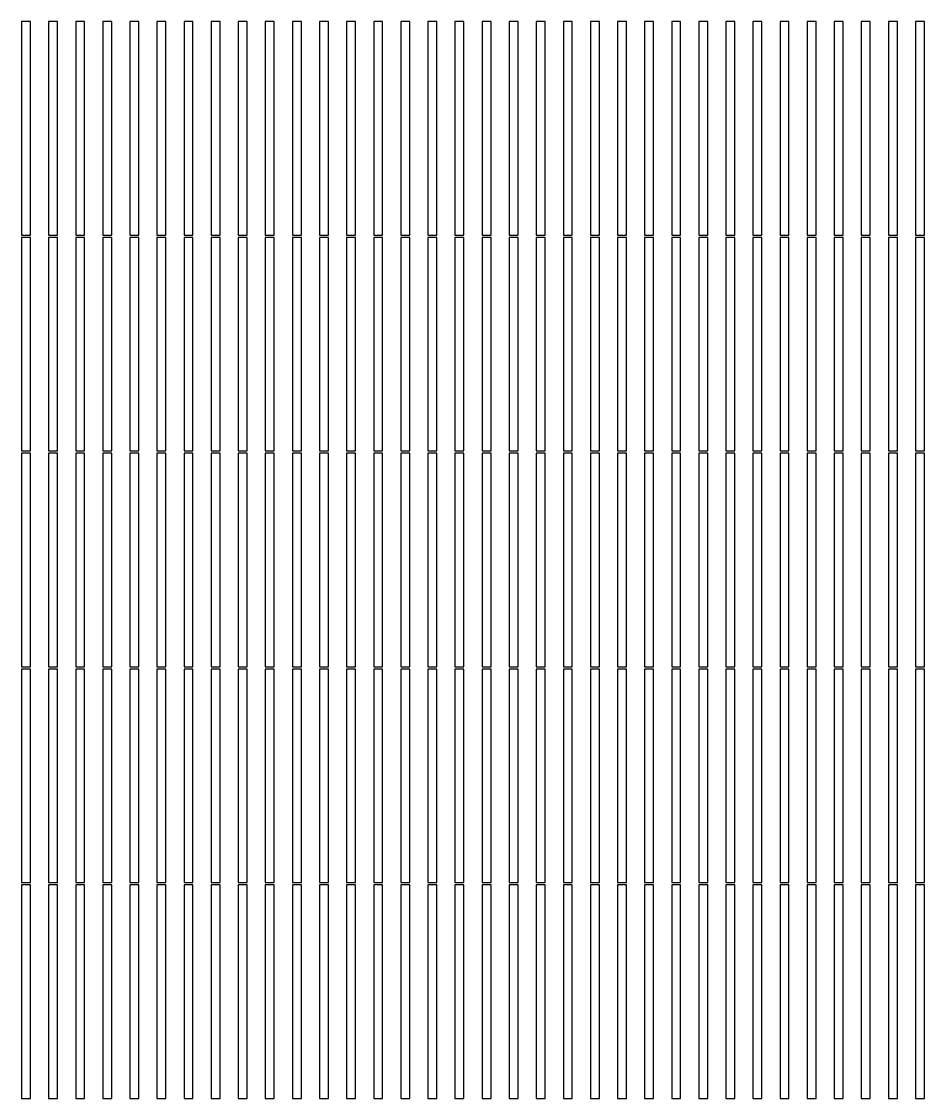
# Model space of a CAD drawing. Header units: metres. Extents: x 570524 to 572472, y 4163279 to 4164690.
# Drawn here: x 571486.9 to 571716.9, y 4164114.5 to 4164389.1 of the extents above; entities that cross this region are included whole.
import ezdxf

# ---------------------------------------------------------------- set-up
doc = ezdxf.new("R2010")
doc.units = ezdxf.units.M

msp = doc.modelspace()

# ---------------------------------------------------------------- linework, layer by layer
at = {"layer": 'PV_TABLE'}
for p, q in [((571489.139, 4164389.075), (571486.861, 4164389.075)), ((571486.861, 4164389.075), (571486.861, 4164334.645)), ((571489.139, 4164334.645), (571489.139, 4164389.075)), ((571496.039, 4164389.075), (571493.761, 4164389.075)), ((571493.761, 4164389.075), (571493.761, 4164334.645)), ((571496.039, 4164334.645), (571496.039, 4164389.075)), ((571502.939, 4164389.075), (571500.661, 4164389.075)), ((571500.661, 4164389.075), (571500.661, 4164334.645)), ((571502.939, 4164334.645), (571502.939, 4164389.075)), ((571509.849, 4164389.075), (571507.571, 4164389.075)), ((571507.571, 4164389.075), (571507.571, 4164334.645)), ((571509.849, 4164334.645), (571509.849, 4164389.075)), ((571516.749, 4164389.075), (571514.471, 4164389.075)), ((571514.471, 4164389.075), (571514.471, 4164334.645)), ((571516.749, 4164334.645), (571516.749, 4164389.075)), ((571523.649, 4164389.075), (571521.371, 4164389.075)), ((571521.371, 4164389.075), (571521.371, 4164334.645)), ((571523.649, 4164334.645), (571523.649, 4164389.075)), ((571530.549, 4164389.075), (571528.271, 4164389.075)), ((571528.271, 4164389.075), (571528.271, 4164334.645)), ((571530.549, 4164334.645), (571530.549, 4164389.075)), ((571537.459, 4164389.075), (571535.181, 4164389.075)), ((571535.181, 4164389.075), (571535.181, 4164334.645)), ((571537.459, 4164334.645), (571537.459, 4164389.075)), ((571544.359, 4164389.075), (571542.081, 4164389.075)), ((571542.081, 4164389.075), (571542.081, 4164334.645)), ((571544.359, 4164334.645), (571544.359, 4164389.075)), ((571551.259, 4164389.075), (571548.981, 4164389.075)), ((571548.981, 4164389.075), (571548.981, 4164334.645)), ((571551.259, 4164334.645), (571551.259, 4164389.075)), ((571558.169, 4164389.075), (571555.891, 4164389.075)), ((571555.891, 4164389.075), (571555.891, 4164334.645)), ((571558.169, 4164334.645), (571558.169, 4164389.075)), ((571565.069, 4164389.075), (571562.791, 4164389.075)), ((571562.791, 4164389.075), (571562.791, 4164334.645)), ((571565.069, 4164334.645), (571565.069, 4164389.075)), ((571571.969, 4164389.075), (571569.691, 4164389.075)), ((571569.691, 4164389.075), (571569.691, 4164334.645)), ((571571.969, 4164334.645), (571571.969, 4164389.075)), ((571578.879, 4164389.075), (571576.601, 4164389.075)), ((571576.601, 4164389.075), (571576.601, 4164334.645)), ((571578.879, 4164334.645), (571578.879, 4164389.075)), ((571585.779, 4164389.075), (571583.501, 4164389.075)), ((571583.501, 4164389.075), (571583.501, 4164334.645)), ((571585.779, 4164334.645), (571585.779, 4164389.075)), ((571592.679, 4164389.075), (571590.401, 4164389.075)), ((571590.401, 4164389.075), (571590.401, 4164334.645)), ((571592.679, 4164334.645), (571592.679, 4164389.075)), ((571599.579, 4164389.075), (571597.301, 4164389.075)), ((571597.301, 4164389.075), (571597.301, 4164334.645)), ((571599.579, 4164334.645), (571599.579, 4164389.075)), ((571606.489, 4164389.075), (571604.211, 4164389.075)), ((571604.211, 4164389.075), (571604.211, 4164334.645)), ((571606.489, 4164334.645), (571606.489, 4164389.075)), ((571613.389, 4164389.075), (571611.111, 4164389.075)), ((571611.111, 4164389.075), (571611.111, 4164334.645)), ((571613.389, 4164334.645), (571613.389, 4164389.075)), ((571620.289, 4164389.075), (571618.011, 4164389.075)), ((571618.011, 4164389.075), (571618.011, 4164334.645)), ((571620.289, 4164334.645), (571620.289, 4164389.075)), ((571627.199, 4164389.075), (571624.921, 4164389.075)), ((571624.921, 4164389.075), (571624.921, 4164334.645)), ((571627.199, 4164334.645), (571627.199, 4164389.075)), ((571634.099, 4164389.075), (571631.821, 4164389.075)), ((571631.821, 4164389.075), (571631.821, 4164334.645)), ((571634.099, 4164334.645), (571634.099, 4164389.075)), ((571640.999, 4164389.075), (571638.721, 4164389.075)), ((571638.721, 4164389.075), (571638.721, 4164334.645)), ((571640.999, 4164334.645), (571640.999, 4164389.075)), ((571647.909, 4164389.075), (571645.631, 4164389.075)), ((571645.631, 4164389.075), (571645.631, 4164334.645)), ((571647.909, 4164334.645), (571647.909, 4164389.075)), ((571654.809, 4164389.075), (571652.531, 4164389.075)), ((571652.531, 4164389.075), (571652.531, 4164334.645)), ((571654.809, 4164334.645), (571654.809, 4164389.075)), ((571661.709, 4164389.075), (571659.431, 4164389.075)), ((571659.431, 4164389.075), (571659.431, 4164334.645)), ((571661.709, 4164334.645), (571661.709, 4164389.075)), ((571668.609, 4164389.075), (571666.331, 4164389.075)), ((571666.331, 4164389.075), (571666.331, 4164334.645)), ((571668.609, 4164334.645), (571668.609, 4164389.075)), ((571675.519, 4164389.075), (571673.241, 4164389.075)), ((571673.241, 4164389.075), (571673.241, 4164334.645)), ((571675.519, 4164334.645), (571675.519, 4164389.075)), ((571682.419, 4164389.075), (571680.141, 4164389.075)), ((571680.141, 4164389.075), (571680.141, 4164334.645)), ((571682.419, 4164334.645), (571682.419, 4164389.075)), ((571689.319, 4164389.075), (571687.041, 4164389.075)), ((571687.041, 4164389.075), (571687.041, 4164334.645)), ((571689.319, 4164334.645), (571689.319, 4164389.075)), ((571696.229, 4164389.075), (571693.951, 4164389.075)), ((571693.951, 4164389.075), (571693.951, 4164334.645)), ((571696.229, 4164334.645), (571696.229, 4164389.075)), ((571703.129, 4164389.075), (571700.851, 4164389.075)), ((571700.851, 4164389.075), (571700.851, 4164334.645)), ((571703.129, 4164334.645), (571703.129, 4164389.075)), ((571710.029, 4164389.075), (571707.751, 4164389.075)), ((571707.751, 4164389.075), (571707.751, 4164334.645)), ((571710.029, 4164334.645), (571710.029, 4164389.075)), ((571716.939, 4164389.075), (571714.661, 4164389.075)), ((571714.661, 4164389.075), (571714.661, 4164334.645)), ((571716.939, 4164334.645), (571716.939, 4164389.075)), ((571486.861, 4164334.645), (571489.139, 4164334.645)), ((571489.139, 4164334.045), (571486.861, 4164334.045)), ((571486.861, 4164334.045), (571486.861, 4164279.615)), ((571489.139, 4164279.615), (571489.139, 4164334.045)), ((571493.761, 4164334.645), (571496.039, 4164334.645)), ((571496.039, 4164334.045), (571493.761, 4164334.045)), ((571493.761, 4164334.045), (571493.761, 4164279.615)), ((571496.039, 4164279.615), (571496.039, 4164334.045)), ((571500.661, 4164334.645), (571502.939, 4164334.645)), ((571502.939, 4164334.045), (571500.661, 4164334.045)), ((571500.661, 4164334.045), (571500.661, 4164279.615)), ((571502.939, 4164279.615), (571502.939, 4164334.045)), ((571507.571, 4164334.645), (571509.849, 4164334.645)), ((571509.849, 4164334.045), (571507.571, 4164334.045)), ((571507.571, 4164334.045), (571507.571, 4164279.615)), ((571509.849, 4164279.615), (571509.849, 4164334.045)), ((571514.471, 4164334.645), (571516.749, 4164334.645)), ((571516.749, 4164334.045), (571514.471, 4164334.045)), ((571514.471, 4164334.045), (571514.471, 4164279.615)), ((571516.749, 4164279.615), (571516.749, 4164334.045)), ((571521.371, 4164334.645), (571523.649, 4164334.645)), ((571523.649, 4164334.045), (571521.371, 4164334.045)), ((571521.371, 4164334.045), (571521.371, 4164279.615)), ((571523.649, 4164279.615), (571523.649, 4164334.045)), ((571528.271, 4164334.645), (571530.549, 4164334.645)), ((571530.549, 4164334.045), (571528.271, 4164334.045)), ((571528.271, 4164334.045), (571528.271, 4164279.615)), ((571530.549, 4164279.615), (571530.549, 4164334.045)), ((571535.181, 4164334.645), (571537.459, 4164334.645)), ((571537.459, 4164334.045), (571535.181, 4164334.045)), ((571535.181, 4164334.045), (571535.181, 4164279.615)), ((571537.459, 4164279.615), (571537.459, 4164334.045)), ((571542.081, 4164334.645), (571544.359, 4164334.645)), ((571544.359, 4164334.045), (571542.081, 4164334.045)), ((571542.081, 4164334.045), (571542.081, 4164279.615)), ((571544.359, 4164279.615), (571544.359, 4164334.045)), ((571548.981, 4164334.645), (571551.259, 4164334.645)), ((571551.259, 4164334.045), (571548.981, 4164334.045)), ((571548.981, 4164334.045), (571548.981, 4164279.615)), ((571551.259, 4164279.615), (571551.259, 4164334.045)), ((571555.891, 4164334.645), (571558.169, 4164334.645)), ((571558.169, 4164334.045), (571555.891, 4164334.045)), ((571555.891, 4164334.045), (571555.891, 4164279.615)), ((571558.169, 4164279.615), (571558.169, 4164334.045)), ((571562.791, 4164334.645), (571565.069, 4164334.645)), ((571565.069, 4164334.045), (571562.791, 4164334.045)), ((571562.791, 4164334.045), (571562.791, 4164279.615)), ((571565.069, 4164279.615), (571565.069, 4164334.045)), ((571569.691, 4164334.645), (571571.969, 4164334.645)), ((571571.969, 4164334.045), (571569.691, 4164334.045)), ((571569.691, 4164334.045), (571569.691, 4164279.615)), ((571571.969, 4164279.615), (571571.969, 4164334.045)), ((571576.601, 4164334.645), (571578.879, 4164334.645)), ((571578.879, 4164334.045), (571576.601, 4164334.045)), ((571576.601, 4164334.045), (571576.601, 4164279.615)), ((571578.879, 4164279.615), (571578.879, 4164334.045)), ((571583.501, 4164334.645), (571585.779, 4164334.645)), ((571585.779, 4164334.045), (571583.501, 4164334.045)), ((571583.501, 4164334.045), (571583.501, 4164279.615)), ((571585.779, 4164279.615), (571585.779, 4164334.045)), ((571590.401, 4164334.645), (571592.679, 4164334.645)), ((571592.679, 4164334.045), (571590.401, 4164334.045)), ((571590.401, 4164334.045), (571590.401, 4164279.615)), ((571592.679, 4164279.615), (571592.679, 4164334.045)), ((571597.301, 4164334.645), (571599.579, 4164334.645)), ((571599.579, 4164334.045), (571597.301, 4164334.045)), ((571597.301, 4164334.045), (571597.301, 4164279.615)), ((571599.579, 4164279.615), (571599.579, 4164334.045)), ((571604.211, 4164334.645), (571606.489, 4164334.645)), ((571606.489, 4164334.045), (571604.211, 4164334.045)), ((571604.211, 4164334.045), (571604.211, 4164279.615)), ((571606.489, 4164279.615), (571606.489, 4164334.045)), ((571611.111, 4164334.645), (571613.389, 4164334.645)), ((571613.389, 4164334.045), (571611.111, 4164334.045)), ((571611.111, 4164334.045), (571611.111, 4164279.615)), ((571613.389, 4164279.615), (571613.389, 4164334.045)), ((571618.011, 4164334.645), (571620.289, 4164334.645)), ((571620.289, 4164334.045), (571618.011, 4164334.045)), ((571618.011, 4164334.045), (571618.011, 4164279.615)), ((571620.289, 4164279.615), (571620.289, 4164334.045)), ((571624.921, 4164334.645), (571627.199, 4164334.645)), ((571627.199, 4164334.045), (571624.921, 4164334.045)), ((571624.921, 4164334.045), (571624.921, 4164279.615)), ((571627.199, 4164279.615), (571627.199, 4164334.045)), ((571631.821, 4164334.645), (571634.099, 4164334.645)), ((571634.099, 4164334.045), (571631.821, 4164334.045)), ((571631.821, 4164334.045), (571631.821, 4164279.615)), ((571634.099, 4164279.615), (571634.099, 4164334.045)), ((571638.721, 4164334.645), (571640.999, 4164334.645)), ((571640.999, 4164334.045), (571638.721, 4164334.045)), ((571638.721, 4164334.045), (571638.721, 4164279.615)), ((571640.999, 4164279.615), (571640.999, 4164334.045)), ((571645.631, 4164334.645), (571647.909, 4164334.645)), ((571647.909, 4164334.045), (571645.631, 4164334.045)), ((571645.631, 4164334.045), (571645.631, 4164279.615)), ((571647.909, 4164279.615), (571647.909, 4164334.045)), ((571652.531, 4164334.645), (571654.809, 4164334.645)), ((571654.809, 4164334.045), (571652.531, 4164334.045)), ((571652.531, 4164334.045), (571652.531, 4164279.615)), ((571654.809, 4164279.615), (571654.809, 4164334.045)), ((571659.431, 4164334.645), (571661.709, 4164334.645)), ((571661.709, 4164334.045), (571659.431, 4164334.045)), ((571659.431, 4164334.045), (571659.431, 4164279.615)), ((571661.709, 4164279.615), (571661.709, 4164334.045)), ((571666.331, 4164334.645), (571668.609, 4164334.645)), ((571668.609, 4164334.045), (571666.331, 4164334.045)), ((571666.331, 4164334.045), (571666.331, 4164279.615)), ((571668.609, 4164279.615), (571668.609, 4164334.045)), ((571673.241, 4164334.645), (571675.519, 4164334.645)), ((571675.519, 4164334.045), (571673.241, 4164334.045)), ((571673.241, 4164334.045), (571673.241, 4164279.615)), ((571675.519, 4164279.615), (571675.519, 4164334.045)), ((571680.141, 4164334.645), (571682.419, 4164334.645)), ((571682.419, 4164334.045), (571680.141, 4164334.045)), ((571680.141, 4164334.045), (571680.141, 4164279.615)), ((571682.419, 4164279.615), (571682.419, 4164334.045)), ((571687.041, 4164334.645), (571689.319, 4164334.645)), ((571689.319, 4164334.045), (571687.041, 4164334.045)), ((571687.041, 4164334.045), (571687.041, 4164279.615)), ((571689.319, 4164279.615), (571689.319, 4164334.045)), ((571693.951, 4164334.645), (571696.229, 4164334.645)), ((571696.229, 4164334.045), (571693.951, 4164334.045)), ((571693.951, 4164334.045), (571693.951, 4164279.615)), ((571696.229, 4164279.615), (571696.229, 4164334.045)), ((571700.851, 4164334.645), (571703.129, 4164334.645)), ((571703.129, 4164334.045), (571700.851, 4164334.045)), ((571700.851, 4164334.045), (571700.851, 4164279.615)), ((571703.129, 4164279.615), (571703.129, 4164334.045)), ((571707.751, 4164334.645), (571710.029, 4164334.645)), ((571710.029, 4164334.045), (571707.751, 4164334.045)), ((571707.751, 4164334.045), (571707.751, 4164279.615)), ((571710.029, 4164279.615), (571710.029, 4164334.045)), ((571714.661, 4164334.645), (571716.939, 4164334.645)), ((571716.939, 4164334.045), (571714.661, 4164334.045)), ((571714.661, 4164334.045), (571714.661, 4164279.615)), ((571716.939, 4164279.615), (571716.939, 4164334.045)), ((571486.861, 4164279.615), (571489.139, 4164279.615)), ((571489.139, 4164279.015), (571486.861, 4164279.015)), ((571486.861, 4164279.015), (571486.861, 4164224.585)), ((571489.139, 4164224.585), (571489.139, 4164279.015)), ((571493.761, 4164279.615), (571496.039, 4164279.615)), ((571496.039, 4164279.015), (571493.761, 4164279.015)), ((571493.761, 4164279.015), (571493.761, 4164224.585)), ((571496.039, 4164224.585), (571496.039, 4164279.015)), ((571500.661, 4164279.615), (571502.939, 4164279.615)), ((571502.939, 4164279.015), (571500.661, 4164279.015)), ((571500.661, 4164279.015), (571500.661, 4164224.585)), ((571502.939, 4164224.585), (571502.939, 4164279.015)), ((571507.571, 4164279.615), (571509.849, 4164279.615)), ((571509.849, 4164279.015), (571507.571, 4164279.015)), ((571507.571, 4164279.015), (571507.571, 4164224.585)), ((571509.849, 4164224.585), (571509.849, 4164279.015)), ((571514.471, 4164279.615), (571516.749, 4164279.615)), ((571516.749, 4164279.015), (571514.471, 4164279.015)), ((571514.471, 4164279.015), (571514.471, 4164224.585)), ((571516.749, 4164224.585), (571516.749, 4164279.015)), ((571521.371, 4164279.615), (571523.649, 4164279.615)), ((571523.649, 4164279.015), (571521.371, 4164279.015)), ((571521.371, 4164279.015), (571521.371, 4164224.585)), ((571523.649, 4164224.585), (571523.649, 4164279.015)), ((571528.271, 4164279.615), (571530.549, 4164279.615)), ((571530.549, 4164279.015), (571528.271, 4164279.015)), ((571528.271, 4164279.015), (571528.271, 4164224.585)), ((571530.549, 4164224.585), (571530.549, 4164279.015)), ((571535.181, 4164279.615), (571537.459, 4164279.615)), ((571537.459, 4164279.015), (571535.181, 4164279.015)), ((571535.181, 4164279.015), (571535.181, 4164224.585)), ((571537.459, 4164224.585), (571537.459, 4164279.015)), ((571542.081, 4164279.615), (571544.359, 4164279.615)), ((571544.359, 4164279.015), (571542.081, 4164279.015)), ((571542.081, 4164279.015), (571542.081, 4164224.585)), ((571544.359, 4164224.585), (571544.359, 4164279.015)), ((571548.981, 4164279.615), (571551.259, 4164279.615)), ((571551.259, 4164279.015), (571548.981, 4164279.015)), ((571548.981, 4164279.015), (571548.981, 4164224.585)), ((571551.259, 4164224.585), (571551.259, 4164279.015)), ((571555.891, 4164279.615), (571558.169, 4164279.615)), ((571558.169, 4164279.015), (571555.891, 4164279.015)), ((571555.891, 4164279.015), (571555.891, 4164224.585)), ((571558.169, 4164224.585), (571558.169, 4164279.015)), ((571562.791, 4164279.615), (571565.069, 4164279.615)), ((571565.069, 4164279.015), (571562.791, 4164279.015)), ((571562.791, 4164279.015), (571562.791, 4164224.585)), ((571565.069, 4164224.585), (571565.069, 4164279.015)), ((571569.691, 4164279.615), (571571.969, 4164279.615)), ((571571.969, 4164279.015), (571569.691, 4164279.015)), ((571569.691, 4164279.015), (571569.691, 4164224.585)), ((571571.969, 4164224.585), (571571.969, 4164279.015)), ((571576.601, 4164279.615), (571578.879, 4164279.615)), ((571578.879, 4164279.015), (571576.601, 4164279.015)), ((571576.601, 4164279.015), (571576.601, 4164224.585)), ((571578.879, 4164224.585), (571578.879, 4164279.015)), ((571583.501, 4164279.615), (571585.779, 4164279.615)), ((571585.779, 4164279.015), (571583.501, 4164279.015)), ((571583.501, 4164279.015), (571583.501, 4164224.585)), ((571585.779, 4164224.585), (571585.779, 4164279.015)), ((571590.401, 4164279.615), (571592.679, 4164279.615)), ((571592.679, 4164279.015), (571590.401, 4164279.015)), ((571590.401, 4164279.015), (571590.401, 4164224.585)), ((571592.679, 4164224.585), (571592.679, 4164279.015)), ((571597.301, 4164279.615), (571599.579, 4164279.615)), ((571599.579, 4164279.015), (571597.301, 4164279.015)), ((571597.301, 4164279.015), (571597.301, 4164224.585)), ((571599.579, 4164224.585), (571599.579, 4164279.015)), ((571604.211, 4164279.615), (571606.489, 4164279.615)), ((571606.489, 4164279.015), (571604.211, 4164279.015)), ((571604.211, 4164279.015), (571604.211, 4164224.585)), ((571606.489, 4164224.585), (571606.489, 4164279.015)), ((571611.111, 4164279.615), (571613.389, 4164279.615)), ((571613.389, 4164279.015), (571611.111, 4164279.015)), ((571611.111, 4164279.015), (571611.111, 4164224.585)), ((571613.389, 4164224.585), (571613.389, 4164279.015)), ((571618.011, 4164279.615), (571620.289, 4164279.615)), ((571620.289, 4164279.015), (571618.011, 4164279.015)), ((571618.011, 4164279.015), (571618.011, 4164224.585)), ((571620.289, 4164224.585), (571620.289, 4164279.015)), ((571624.921, 4164279.615), (571627.199, 4164279.615)), ((571627.199, 4164279.015), (571624.921, 4164279.015)), ((571624.921, 4164279.015), (571624.921, 4164224.585)), ((571627.199, 4164224.585), (571627.199, 4164279.015)), ((571631.821, 4164279.615), (571634.099, 4164279.615)), ((571634.099, 4164279.015), (571631.821, 4164279.015)), ((571631.821, 4164279.015), (571631.821, 4164224.585)), ((571634.099, 4164224.585), (571634.099, 4164279.015)), ((571638.721, 4164279.615), (571640.999, 4164279.615)), ((571640.999, 4164279.015), (571638.721, 4164279.015)), ((571638.721, 4164279.015), (571638.721, 4164224.585)), ((571640.999, 4164224.585), (571640.999, 4164279.015)), ((571645.631, 4164279.615), (571647.909, 4164279.615)), ((571647.909, 4164279.015), (571645.631, 4164279.015)), ((571645.631, 4164279.015), (571645.631, 4164224.585)), ((571647.909, 4164224.585), (571647.909, 4164279.015)), ((571652.531, 4164279.615), (571654.809, 4164279.615)), ((571654.809, 4164279.015), (571652.531, 4164279.015)), ((571652.531, 4164279.015), (571652.531, 4164224.585)), ((571654.809, 4164224.585), (571654.809, 4164279.015)), ((571659.431, 4164279.615), (571661.709, 4164279.615)), ((571661.709, 4164279.015), (571659.431, 4164279.015)), ((571659.431, 4164279.015), (571659.431, 4164224.585)), ((571661.709, 4164224.585), (571661.709, 4164279.015)), ((571666.331, 4164279.615), (571668.609, 4164279.615)), ((571668.609, 4164279.015), (571666.331, 4164279.015)), ((571666.331, 4164279.015), (571666.331, 4164224.585)), ((571668.609, 4164224.585), (571668.609, 4164279.015)), ((571673.241, 4164279.615), (571675.519, 4164279.615)), ((571675.519, 4164279.015), (571673.241, 4164279.015)), ((571673.241, 4164279.015), (571673.241, 4164224.585)), ((571675.519, 4164224.585), (571675.519, 4164279.015)), ((571680.141, 4164279.615), (571682.419, 4164279.615)), ((571682.419, 4164279.015), (571680.141, 4164279.015)), ((571680.141, 4164279.015), (571680.141, 4164224.585)), ((571682.419, 4164224.585), (571682.419, 4164279.015)), ((571687.041, 4164279.615), (571689.319, 4164279.615)), ((571689.319, 4164279.015), (571687.041, 4164279.015)), ((571687.041, 4164279.015), (571687.041, 4164224.585)), ((571689.319, 4164224.585), (571689.319, 4164279.015)), ((571693.951, 4164279.615), (571696.229, 4164279.615)), ((571696.229, 4164279.015), (571693.951, 4164279.015)), ((571693.951, 4164279.015), (571693.951, 4164224.585)), ((571696.229, 4164224.585), (571696.229, 4164279.015)), ((571700.851, 4164279.615), (571703.129, 4164279.615)), ((571703.129, 4164279.015), (571700.851, 4164279.015)), ((571700.851, 4164279.015), (571700.851, 4164224.585)), ((571703.129, 4164224.585), (571703.129, 4164279.015)), ((571707.751, 4164279.615), (571710.029, 4164279.615)), ((571710.029, 4164279.015), (571707.751, 4164279.015)), ((571707.751, 4164279.015), (571707.751, 4164224.585)), ((571710.029, 4164224.585), (571710.029, 4164279.015)), ((571714.661, 4164279.615), (571716.939, 4164279.615)), ((571716.939, 4164279.015), (571714.661, 4164279.015)), ((571714.661, 4164279.015), (571714.661, 4164224.585)), ((571716.939, 4164224.585), (571716.939, 4164279.015)), ((571486.861, 4164224.585), (571489.139, 4164224.585)), ((571493.761, 4164224.585), (571496.039, 4164224.585)), ((571500.661, 4164224.585), (571502.939, 4164224.585)), ((571507.571, 4164224.585), (571509.849, 4164224.585)), ((571514.471, 4164224.585), (571516.749, 4164224.585)), ((571521.371, 4164224.585), (571523.649, 4164224.585)), ((571528.271, 4164224.585), (571530.549, 4164224.585)), ((571535.181, 4164224.585), (571537.459, 4164224.585)), ((571542.081, 4164224.585), (571544.359, 4164224.585)), ((571548.981, 4164224.585), (571551.259, 4164224.585)), ((571555.891, 4164224.585), (571558.169, 4164224.585)), ((571562.791, 4164224.585), (571565.069, 4164224.585)), ((571569.691, 4164224.585), (571571.969, 4164224.585)), ((571576.601, 4164224.585), (571578.879, 4164224.585)), ((571583.501, 4164224.585), (571585.779, 4164224.585)), ((571590.401, 4164224.585), (571592.679, 4164224.585)), ((571597.301, 4164224.585), (571599.579, 4164224.585)), ((571604.211, 4164224.585), (571606.489, 4164224.585)), ((571611.111, 4164224.585), (571613.389, 4164224.585)), ((571618.011, 4164224.585), (571620.289, 4164224.585)), ((571624.921, 4164224.585), (571627.199, 4164224.585)), ((571631.821, 4164224.585), (571634.099, 4164224.585)), ((571638.721, 4164224.585), (571640.999, 4164224.585)), ((571645.631, 4164224.585), (571647.909, 4164224.585)), ((571652.531, 4164224.585), (571654.809, 4164224.585)), ((571659.431, 4164224.585), (571661.709, 4164224.585)), ((571666.331, 4164224.585), (571668.609, 4164224.585)), ((571673.241, 4164224.585), (571675.519, 4164224.585)), ((571680.141, 4164224.585), (571682.419, 4164224.585)), ((571687.041, 4164224.585), (571689.319, 4164224.585)), ((571693.951, 4164224.585), (571696.229, 4164224.585)), ((571700.851, 4164224.585), (571703.129, 4164224.585)), ((571707.751, 4164224.585), (571710.029, 4164224.585)), ((571714.661, 4164224.585), (571716.939, 4164224.585)), ((571489.139, 4164223.975), (571486.861, 4164223.975)), ((571486.861, 4164223.975), (571486.861, 4164169.545)), ((571489.139, 4164169.545), (571489.139, 4164223.975)), ((571496.039, 4164223.975), (571493.761, 4164223.975)), ((571493.761, 4164223.975), (571493.761, 4164169.545)), ((571496.039, 4164169.545), (571496.039, 4164223.975)), ((571502.939, 4164223.975), (571500.661, 4164223.975)), ((571500.661, 4164223.975), (571500.661, 4164169.545)), ((571502.939, 4164169.545), (571502.939, 4164223.975)), ((571509.849, 4164223.975), (571507.571, 4164223.975)), ((571507.571, 4164223.975), (571507.571, 4164169.545)), ((571509.849, 4164169.545), (571509.849, 4164223.975)), ((571516.749, 4164223.975), (571514.471, 4164223.975)), ((571514.471, 4164223.975), (571514.471, 4164169.545)), ((571516.749, 4164169.545), (571516.749, 4164223.975)), ((571523.649, 4164223.975), (571521.371, 4164223.975)), ((571521.371, 4164223.975), (571521.371, 4164169.545)), ((571523.649, 4164169.545), (571523.649, 4164223.975)), ((571530.549, 4164223.975), (571528.271, 4164223.975)), ((571528.271, 4164223.975), (571528.271, 4164169.545)), ((571530.549, 4164169.545), (571530.549, 4164223.975)), ((571537.459, 4164223.975), (571535.181, 4164223.975)), ((571535.181, 4164223.975), (571535.181, 4164169.545)), ((571537.459, 4164169.545), (571537.459, 4164223.975)), ((571544.359, 4164223.975), (571542.081, 4164223.975)), ((571542.081, 4164223.975), (571542.081, 4164169.545)), ((571544.359, 4164169.545), (571544.359, 4164223.975)), ((571551.259, 4164223.975), (571548.981, 4164223.975)), ((571548.981, 4164223.975), (571548.981, 4164169.545)), ((571551.259, 4164169.545), (571551.259, 4164223.975)), ((571558.169, 4164223.975), (571555.891, 4164223.975)), ((571555.891, 4164223.975), (571555.891, 4164169.545)), ((571558.169, 4164169.545), (571558.169, 4164223.975)), ((571565.069, 4164223.975), (571562.791, 4164223.975)), ((571562.791, 4164223.975), (571562.791, 4164169.545)), ((571565.069, 4164169.545), (571565.069, 4164223.975)), ((571571.969, 4164223.975), (571569.691, 4164223.975)), ((571569.691, 4164223.975), (571569.691, 4164169.545)), ((571571.969, 4164169.545), (571571.969, 4164223.975)), ((571578.879, 4164223.975), (571576.601, 4164223.975)), ((571576.601, 4164223.975), (571576.601, 4164169.545)), ((571578.879, 4164169.545), (571578.879, 4164223.975)), ((571585.779, 4164223.975), (571583.501, 4164223.975)), ((571583.501, 4164223.975), (571583.501, 4164169.545)), ((571585.779, 4164169.545), (571585.779, 4164223.975)), ((571592.679, 4164223.975), (571590.401, 4164223.975)), ((571590.401, 4164223.975), (571590.401, 4164169.545)), ((571592.679, 4164169.545), (571592.679, 4164223.975)), ((571599.579, 4164223.975), (571597.301, 4164223.975)), ((571597.301, 4164223.975), (571597.301, 4164169.545)), ((571599.579, 4164169.545), (571599.579, 4164223.975)), ((571606.489, 4164223.975), (571604.211, 4164223.975)), ((571604.211, 4164223.975), (571604.211, 4164169.545)), ((571606.489, 4164169.545), (571606.489, 4164223.975)), ((571613.389, 4164223.975), (571611.111, 4164223.975)), ((571611.111, 4164223.975), (571611.111, 4164169.545)), ((571613.389, 4164169.545), (571613.389, 4164223.975)), ((571620.289, 4164223.975), (571618.011, 4164223.975)), ((571618.011, 4164223.975), (571618.011, 4164169.545)), ((571620.289, 4164169.545), (571620.289, 4164223.975)), ((571627.199, 4164223.975), (571624.921, 4164223.975)), ((571624.921, 4164223.975), (571624.921, 4164169.545)), ((571627.199, 4164169.545), (571627.199, 4164223.975)), ((571634.099, 4164223.975), (571631.821, 4164223.975)), ((571631.821, 4164223.975), (571631.821, 4164169.545)), ((571634.099, 4164169.545), (571634.099, 4164223.975)), ((571640.999, 4164223.975), (571638.721, 4164223.975)), ((571638.721, 4164223.975), (571638.721, 4164169.545)), ((571640.999, 4164169.545), (571640.999, 4164223.975)), ((571647.909, 4164223.975), (571645.631, 4164223.975)), ((571645.631, 4164223.975), (571645.631, 4164169.545)), ((571647.909, 4164169.545), (571647.909, 4164223.975)), ((571654.809, 4164223.975), (571652.531, 4164223.975)), ((571652.531, 4164223.975), (571652.531, 4164169.545)), ((571654.809, 4164169.545), (571654.809, 4164223.975)), ((571661.709, 4164223.975), (571659.431, 4164223.975)), ((571659.431, 4164223.975), (571659.431, 4164169.545)), ((571661.709, 4164169.545), (571661.709, 4164223.975)), ((571668.609, 4164223.975), (571666.331, 4164223.975)), ((571666.331, 4164223.975), (571666.331, 4164169.545)), ((571668.609, 4164169.545), (571668.609, 4164223.975)), ((571675.519, 4164223.975), (571673.241, 4164223.975)), ((571673.241, 4164223.975), (571673.241, 4164169.545)), ((571675.519, 4164169.545), (571675.519, 4164223.975)), ((571682.419, 4164223.975), (571680.141, 4164223.975)), ((571680.141, 4164223.975), (571680.141, 4164169.545)), ((571682.419, 4164169.545), (571682.419, 4164223.975)), ((571689.319, 4164223.975), (571687.041, 4164223.975)), ((571687.041, 4164223.975), (571687.041, 4164169.545)), ((571689.319, 4164169.545), (571689.319, 4164223.975)), ((571696.229, 4164223.975), (571693.951, 4164223.975)), ((571693.951, 4164223.975), (571693.951, 4164169.545)), ((571696.229, 4164169.545), (571696.229, 4164223.975)), ((571703.129, 4164223.975), (571700.851, 4164223.975)), ((571700.851, 4164223.975), (571700.851, 4164169.545)), ((571703.129, 4164169.545), (571703.129, 4164223.975)), ((571710.029, 4164223.975), (571707.751, 4164223.975)), ((571707.751, 4164223.975), (571707.751, 4164169.545)), ((571710.029, 4164169.545), (571710.029, 4164223.975)), ((571716.939, 4164223.975), (571714.661, 4164223.975)), ((571714.661, 4164223.975), (571714.661, 4164169.545)), ((571716.939, 4164169.545), (571716.939, 4164223.975)), ((571486.861, 4164169.545), (571489.139, 4164169.545)), ((571493.761, 4164169.545), (571496.039, 4164169.545)), ((571500.661, 4164169.545), (571502.939, 4164169.545)), ((571507.571, 4164169.545), (571509.849, 4164169.545)), ((571514.471, 4164169.545), (571516.749, 4164169.545)), ((571521.371, 4164169.545), (571523.649, 4164169.545)), ((571528.271, 4164169.545), (571530.549, 4164169.545)), ((571535.181, 4164169.545), (571537.459, 4164169.545)), ((571542.081, 4164169.545), (571544.359, 4164169.545)), ((571548.981, 4164169.545), (571551.259, 4164169.545)), ((571555.891, 4164169.545), (571558.169, 4164169.545)), ((571562.791, 4164169.545), (571565.069, 4164169.545)), ((571569.691, 4164169.545), (571571.969, 4164169.545)), ((571576.601, 4164169.545), (571578.879, 4164169.545)), ((571583.501, 4164169.545), (571585.779, 4164169.545)), ((571590.401, 4164169.545), (571592.679, 4164169.545)), ((571597.301, 4164169.545), (571599.579, 4164169.545)), ((571604.211, 4164169.545), (571606.489, 4164169.545)), ((571611.111, 4164169.545), (571613.389, 4164169.545)), ((571618.011, 4164169.545), (571620.289, 4164169.545)), ((571624.921, 4164169.545), (571627.199, 4164169.545)), ((571631.821, 4164169.545), (571634.099, 4164169.545)), ((571638.721, 4164169.545), (571640.999, 4164169.545)), ((571645.631, 4164169.545), (571647.909, 4164169.545)), ((571652.531, 4164169.545), (571654.809, 4164169.545)), ((571659.431, 4164169.545), (571661.709, 4164169.545)), ((571666.331, 4164169.545), (571668.609, 4164169.545)), ((571673.241, 4164169.545), (571675.519, 4164169.545)), ((571680.141, 4164169.545), (571682.419, 4164169.545)), ((571687.041, 4164169.545), (571689.319, 4164169.545)), ((571693.951, 4164169.545), (571696.229, 4164169.545)), ((571700.851, 4164169.545), (571703.129, 4164169.545)), ((571707.751, 4164169.545), (571710.029, 4164169.545)), ((571714.661, 4164169.545), (571716.939, 4164169.545)), ((571489.139, 4164168.945), (571486.861, 4164168.945)), ((571486.861, 4164168.945), (571486.861, 4164114.515)), ((571489.139, 4164114.515), (571489.139, 4164168.945)), ((571496.039, 4164168.945), (571493.761, 4164168.945)), ((571493.761, 4164168.945), (571493.761, 4164114.515)), ((571496.039, 4164114.515), (571496.039, 4164168.945)), ((571502.939, 4164168.945), (571500.661, 4164168.945)), ((571500.661, 4164168.945), (571500.661, 4164114.515)), ((571502.939, 4164114.515), (571502.939, 4164168.945)), ((571509.849, 4164168.945), (571507.571, 4164168.945)), ((571507.571, 4164168.945), (571507.571, 4164114.515)), ((571509.849, 4164114.515), (571509.849, 4164168.945)), ((571516.749, 4164168.945), (571514.471, 4164168.945)), ((571514.471, 4164168.945), (571514.471, 4164114.515)), ((571516.749, 4164114.515), (571516.749, 4164168.945)), ((571523.649, 4164168.945), (571521.371, 4164168.945)), ((571521.371, 4164168.945), (571521.371, 4164114.515)), ((571523.649, 4164114.515), (571523.649, 4164168.945)), ((571530.549, 4164168.945), (571528.271, 4164168.945)), ((571528.271, 4164168.945), (571528.271, 4164114.515)), ((571530.549, 4164114.515), (571530.549, 4164168.945)), ((571537.459, 4164168.945), (571535.181, 4164168.945)), ((571535.181, 4164168.945), (571535.181, 4164114.515)), ((571537.459, 4164114.515), (571537.459, 4164168.945)), ((571544.359, 4164168.945), (571542.081, 4164168.945)), ((571542.081, 4164168.945), (571542.081, 4164114.515)), ((571544.359, 4164114.515), (571544.359, 4164168.945)), ((571551.259, 4164168.945), (571548.981, 4164168.945)), ((571548.981, 4164168.945), (571548.981, 4164114.515)), ((571551.259, 4164114.515), (571551.259, 4164168.945)), ((571558.169, 4164168.945), (571555.891, 4164168.945)), ((571555.891, 4164168.945), (571555.891, 4164114.515)), ((571558.169, 4164114.515), (571558.169, 4164168.945)), ((571565.069, 4164168.945), (571562.791, 4164168.945)), ((571562.791, 4164168.945), (571562.791, 4164114.515)), ((571565.069, 4164114.515), (571565.069, 4164168.945)), ((571571.969, 4164168.945), (571569.691, 4164168.945)), ((571569.691, 4164168.945), (571569.691, 4164114.515)), ((571571.969, 4164114.515), (571571.969, 4164168.945)), ((571578.879, 4164168.945), (571576.601, 4164168.945)), ((571576.601, 4164168.945), (571576.601, 4164114.515)), ((571578.879, 4164114.515), (571578.879, 4164168.945)), ((571585.779, 4164168.945), (571583.501, 4164168.945)), ((571583.501, 4164168.945), (571583.501, 4164114.515)), ((571585.779, 4164114.515), (571585.779, 4164168.945)), ((571592.679, 4164168.945), (571590.401, 4164168.945)), ((571590.401, 4164168.945), (571590.401, 4164114.515)), ((571592.679, 4164114.515), (571592.679, 4164168.945)), ((571599.579, 4164168.945), (571597.301, 4164168.945)), ((571597.301, 4164168.945), (571597.301, 4164114.515)), ((571599.579, 4164114.515), (571599.579, 4164168.945)), ((571606.489, 4164168.945), (571604.211, 4164168.945)), ((571604.211, 4164168.945), (571604.211, 4164114.515)), ((571606.489, 4164114.515), (571606.489, 4164168.945)), ((571613.389, 4164168.945), (571611.111, 4164168.945)), ((571611.111, 4164168.945), (571611.111, 4164114.515)), ((571613.389, 4164114.515), (571613.389, 4164168.945)), ((571620.289, 4164168.945), (571618.011, 4164168.945)), ((571618.011, 4164168.945), (571618.011, 4164114.515)), ((571620.289, 4164114.515), (571620.289, 4164168.945)), ((571627.199, 4164168.945), (571624.921, 4164168.945)), ((571624.921, 4164168.945), (571624.921, 4164114.515)), ((571627.199, 4164114.515), (571627.199, 4164168.945)), ((571634.099, 4164168.945), (571631.821, 4164168.945)), ((571631.821, 4164168.945), (571631.821, 4164114.515)), ((571634.099, 4164114.515), (571634.099, 4164168.945)), ((571640.999, 4164168.945), (571638.721, 4164168.945)), ((571638.721, 4164168.945), (571638.721, 4164114.515)), ((571640.999, 4164114.515), (571640.999, 4164168.945)), ((571647.909, 4164168.945), (571645.631, 4164168.945)), ((571645.631, 4164168.945), (571645.631, 4164114.515)), ((571647.909, 4164114.515), (571647.909, 4164168.945)), ((571654.809, 4164168.945), (571652.531, 4164168.945)), ((571652.531, 4164168.945), (571652.531, 4164114.515)), ((571654.809, 4164114.515), (571654.809, 4164168.945)), ((571661.709, 4164168.945), (571659.431, 4164168.945)), ((571659.431, 4164168.945), (571659.431, 4164114.515)), ((571661.709, 4164114.515), (571661.709, 4164168.945)), ((571668.609, 4164168.945), (571666.331, 4164168.945)), ((571666.331, 4164168.945), (571666.331, 4164114.515)), ((571668.609, 4164114.515), (571668.609, 4164168.945)), ((571675.519, 4164168.945), (571673.241, 4164168.945)), ((571673.241, 4164168.945), (571673.241, 4164114.515)), ((571675.519, 4164114.515), (571675.519, 4164168.945)), ((571682.419, 4164168.945), (571680.141, 4164168.945)), ((571680.141, 4164168.945), (571680.141, 4164114.515)), ((571682.419, 4164114.515), (571682.419, 4164168.945)), ((571689.319, 4164168.945), (571687.041, 4164168.945)), ((571687.041, 4164168.945), (571687.041, 4164114.515)), ((571689.319, 4164114.515), (571689.319, 4164168.945)), ((571696.229, 4164168.945), (571693.951, 4164168.945)), ((571693.951, 4164168.945), (571693.951, 4164114.515)), ((571696.229, 4164114.515), (571696.229, 4164168.945)), ((571703.129, 4164168.945), (571700.851, 4164168.945)), ((571700.851, 4164168.945), (571700.851, 4164114.515)), ((571703.129, 4164114.515), (571703.129, 4164168.945)), ((571710.029, 4164168.945), (571707.751, 4164168.945)), ((571707.751, 4164168.945), (571707.751, 4164114.515)), ((571710.029, 4164114.515), (571710.029, 4164168.945)), ((571716.939, 4164168.945), (571714.661, 4164168.945)), ((571714.661, 4164168.945), (571714.661, 4164114.515)), ((571716.939, 4164114.515), (571716.939, 4164168.945)), ((571486.861, 4164114.515), (571489.139, 4164114.515)), ((571493.761, 4164114.515), (571496.039, 4164114.515)), ((571500.661, 4164114.515), (571502.939, 4164114.515)), ((571507.571, 4164114.515), (571509.849, 4164114.515)), ((571514.471, 4164114.515), (571516.749, 4164114.515)), ((571521.371, 4164114.515), (571523.649, 4164114.515)), ((571528.271, 4164114.515), (571530.549, 4164114.515)), ((571535.181, 4164114.515), (571537.459, 4164114.515)), ((571542.081, 4164114.515), (571544.359, 4164114.515)), ((571548.981, 4164114.515), (571551.259, 4164114.515)), ((571555.891, 4164114.515), (571558.169, 4164114.515)), ((571562.791, 4164114.515), (571565.069, 4164114.515)), ((571569.691, 4164114.515), (571571.969, 4164114.515)), ((571576.601, 4164114.515), (571578.879, 4164114.515)), ((571583.501, 4164114.515), (571585.779, 4164114.515)), ((571590.401, 4164114.515), (571592.679, 4164114.515)), ((571597.301, 4164114.515), (571599.579, 4164114.515)), ((571604.211, 4164114.515), (571606.489, 4164114.515)), ((571611.111, 4164114.515), (571613.389, 4164114.515)), ((571618.011, 4164114.515), (571620.289, 4164114.515)), ((571624.921, 4164114.515), (571627.199, 4164114.515)), ((571631.821, 4164114.515), (571634.099, 4164114.515)), ((571638.721, 4164114.515), (571640.999, 4164114.515)), ((571645.631, 4164114.515), (571647.909, 4164114.515)), ((571652.531, 4164114.515), (571654.809, 4164114.515)), ((571659.431, 4164114.515), (571661.709, 4164114.515)), ((571666.331, 4164114.515), (571668.609, 4164114.515)), ((571673.241, 4164114.515), (571675.519, 4164114.515)), ((571680.141, 4164114.515), (571682.419, 4164114.515)), ((571687.041, 4164114.515), (571689.319, 4164114.515)), ((571693.951, 4164114.515), (571696.229, 4164114.515)), ((571700.851, 4164114.515), (571703.129, 4164114.515)), ((571707.751, 4164114.515), (571710.029, 4164114.515)), ((571714.661, 4164114.515), (571716.939, 4164114.515))]:
    msp.add_line(p, q, dxfattribs=at)

doc.saveas('drawing.dxf')
